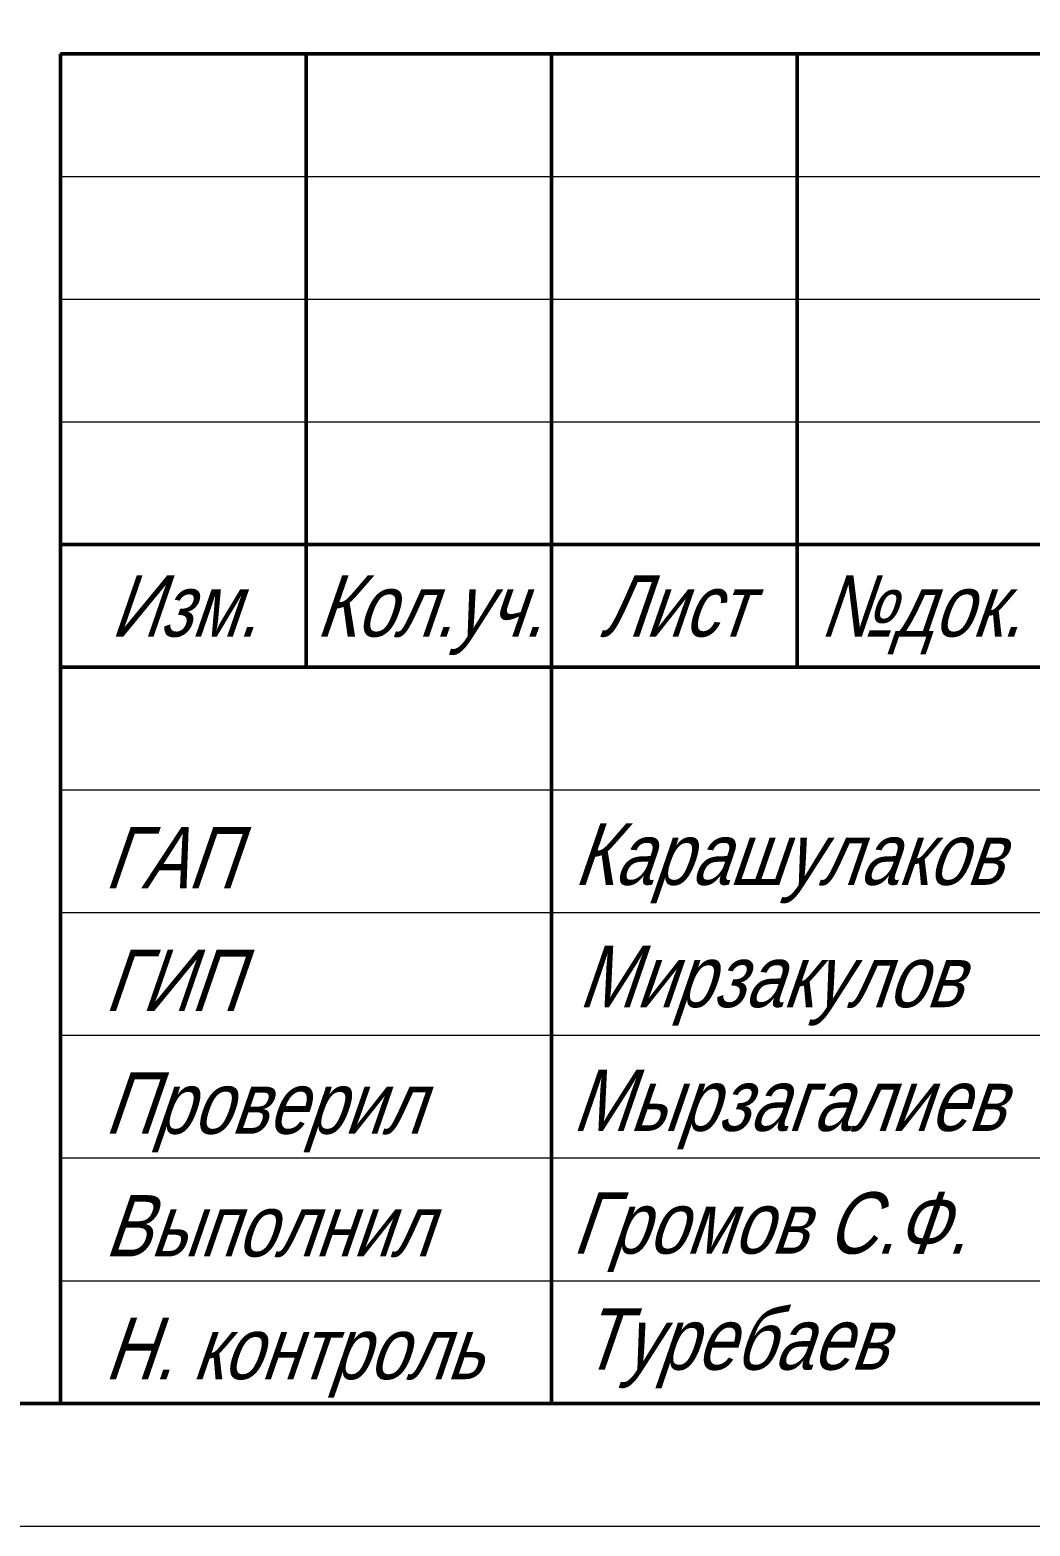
# Model space of a CAD drawing. Header units: millimetres. Extents: x 1949 to 134543, y 1145 to 48705.
# Drawn here: x 126894 to 128523, y 1145 to 3584 of the extents above; entities that cross this region are included whole.
import ezdxf
from ezdxf.enums import TextEntityAlignment as Align

# ---------------------------------------------------------------- set-up
doc = ezdxf.new("R2010")
doc.units = ezdxf.units.MM
doc.layers.add('STANDARD', color=18, linetype='Continuous', lineweight=25, true_color=0x000000)
doc.styles.add('ARIAL', font='arial.ttf')

# ---------------------------------------------------------------- blocks, each defined once
blk = doc.blocks.new('*U221')
at = {"lineweight": 0}
blk.add_lwpolyline([(-836, -5), (5, -5), (5, 1184), (-836, 1184)], close=True, dxfattribs=at)
at = {"color": 0, "linetype": 'Continuous', "lineweight": 50}
blk.add_lwpolyline([(-816, 1179), (0, 1179), (0, 0), (-816, 0)], close=True, dxfattribs=at)
at = {"layer": 'STANDARD', "color": 0, "linetype": 'Continuous', "lineweight": 50}
for p, q in [((-185, 55), (0, 55)), ((-185, 0), (-185, 55)), ((-175, 55), (-175, 30)), ((-165, 55), (-165, 0)), ((-155, 55), (-155, 30)), ((-120, 35), (-185, 35)), ((-185, 30), (0, 30))]:
    blk.add_line(p, q, dxfattribs=at)
at = {"layer": 'STANDARD', "color": 0, "linetype": 'Continuous', "lineweight": 13}
for p, q in [((-185, 50), (-120, 50)), ((-185, 45), (-120, 45)), ((-185, 40), (-120, 40)), ((-185, 25), (-120, 25)), ((-185, 20), (-120, 20)), ((-185, 15), (-120, 15)), ((-185, 10), (-120, 10)), ((-185, 5), (-120, 5)), ((0, 0), (-185, 0))]:
    blk.add_line(p, q, dxfattribs=at)
at = {"layer": 'STANDARD', "color": 0, "linetype": 'Continuous', "lineweight": 13, "style": 'ARIAL', "oblique": 19}
for s, width, p, p2 in [('Изм.', 0.797369, (-182.983, 31.25), (-177.017, 31.25)), ('Кол.уч.', 0.801425, (-174.617, 31.25), (-165.383, 31.25)), ('Лист', 0.799437, (-163.033, 31.25), (-156.967, 31.25)), ('№док.', 0.801948, (-154.1, 31.25), (-145.9, 31.25)), ('ГАП', 0.797318, (-183.232, 20.986), (-177.865, 20.986)), ('Карашулаков', 0.804339, (-164.106, 21.131), (-146.639, 21.131)), ('ГИП', 0.795756, (-183.232, 15.986), (-177.732, 15.986)), ('Мирзакулов', 0.803522, (-163.923, 16.146), (-148.289, 16.146)), ('Проверил', 0.804194, (-183.232, 10.986), (-170.265, 10.986)), ('Мырзагалиев', 0.80335, (-164.174, 11.103), (-146.574, 11.103)), ('Громов С.Ф.  ', 0.799864, (-164.174, 6.103), (-146.574, 6.103)), ('Выполнил', 0.799828, (-183.232, 5.986), (-169.932, 5.986)), ('Н. контроль', 0.801932, (-183.232, 0.986), (-167.832, 0.986))]:
    blk.add_text(s, height=2.5, dxfattribs=dict(at, width=width)).set_placement(p, p2, align=Align.FIT)
at = {"layer": 'STANDARD', "color": 0, "linetype": 'Continuous', "lineweight": 35, "style": 'ARIAL', "oblique": 19, "width": 0.804053}
blk.add_text('Туребаев', height=2.5, dxfattribs=at).set_placement((-163.819, 1.371), (-151.352, 1.371), align=Align.FIT)

msp = doc.modelspace()

# ---------------------------------------------------------------- block references
at = {"xscale": 40, "yscale": 40, "zscale": 40}
msp.add_blockref('*U221', (134343.5, 1345.1), dxfattribs=at)

doc.saveas('drawing.dxf')
